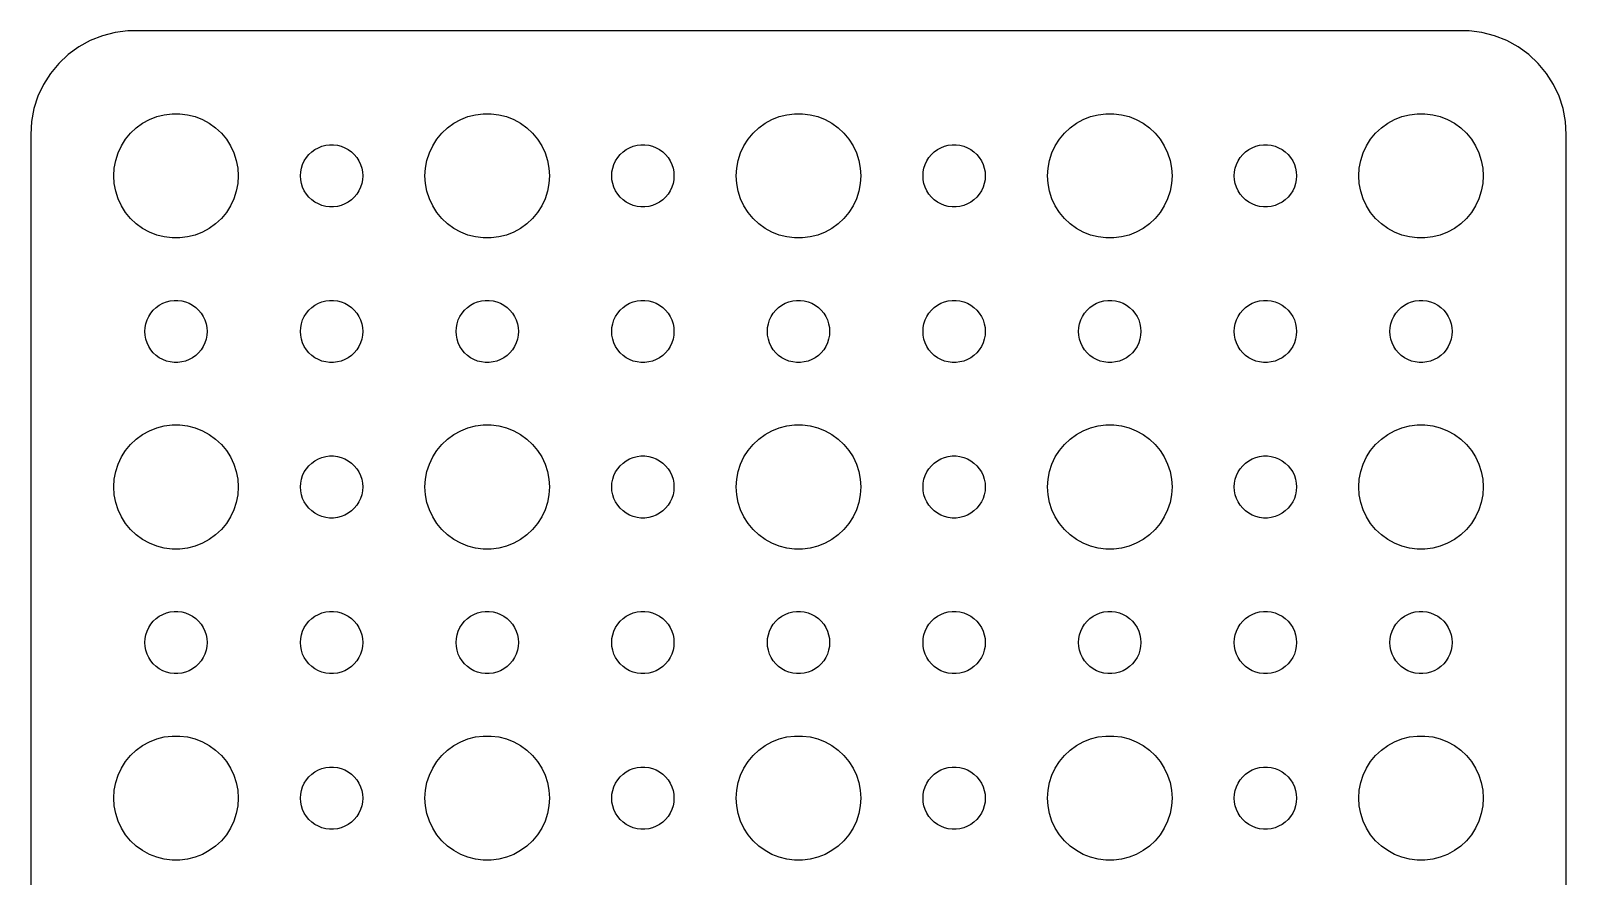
# Model space of a CAD drawing. Extents: x -37 to 37, y -74 to 74.
# Drawn here: x -37 to 37, y 33.7 to 74.5 of the extents above; entities that cross this region are included whole.
import ezdxf

# ---------------------------------------------------------------- set-up
doc = ezdxf.new("R2010")
doc.units = 0
doc.layers.get('0').update_dxf_attribs({"linetype": 'CONTINUOUS'})

msp = doc.modelspace()

# ---------------------------------------------------------------- linework, layer by layer
msp.add_lwpolyline([(37, -69.5), (37, 69.5), (36.9606, 70.1267), (36.8429, 70.7434), (36.6489, 71.3406), (36.3815, 71.9088), (36.0451, 72.4389), (35.6448, 72.9227), (35.1871, 73.3526), (34.6791, 73.7216), (34.1289, 74.0241), (33.5451, 74.2553), (32.9369, 74.4114), (32.314, 74.4901), (32, 74.4901), (32, 74.497), (-32, 74.497), (-32, 74.4901), (-32.314, 74.4901), (-32.9369, 74.4114), (-33.5451, 74.2553), (-34.1289, 74.0241), (-34.6791, 73.7216), (-35.1871, 73.3526), (-35.6448, 72.9227), (-36.0451, 72.4389), (-36.3815, 71.9088), (-36.6489, 71.3406), (-36.8429, 70.7434), (-36.9606, 70.1267), (-37, 69.5), (-37, -69.5)])
for points in [[(-30.1884, 64.5059), (-30.5621, 64.5531), (-30.9271, 64.6468), (-31.2773, 64.7855), (-31.6075, 64.967), (-31.9123, 65.1885), (-32.1869, 65.4464), (-32.4271, 65.7366), (-32.6289, 66.0547), (-32.7893, 66.3956), (-32.9057, 66.7539), (-32.9763, 67.124), (-33, 67.5), (-32.9763, 67.876), (-32.9057, 68.2461), (-32.7893, 68.6044), (-32.6289, 68.9453), (-32.4271, 69.2634), (-32.1869, 69.5536), (-31.9123, 69.8115), (-31.6075, 70.033), (-31.2773, 70.2145), (-30.9271, 70.3532), (-30.5621, 70.4469), (-30.1884, 70.4941), (-29.8116, 70.4941), (-29.4379, 70.4469), (-29.0729, 70.3532), (-28.7227, 70.2145), (-28.3925, 70.033), (-28.0877, 69.8115), (-27.8131, 69.5536), (-27.5729, 69.2634), (-27.3711, 68.9453), (-27.2107, 68.6044), (-27.0943, 68.2461), (-27.0237, 67.876), (-27, 67.5), (-27.0237, 67.124), (-27.0943, 66.7539), (-27.2107, 66.3956), (-27.3711, 66.0547), (-27.5729, 65.7366), (-27.8131, 65.4464), (-28.0877, 65.1885), (-28.3925, 64.967), (-28.7227, 64.7855), (-29.0729, 64.6468), (-29.4379, 64.5531), (-29.8116, 64.5059)], [(-15.1884, 64.5059), (-15.5621, 64.5531), (-15.9271, 64.6468), (-16.2773, 64.7855), (-16.6075, 64.967), (-16.9123, 65.1885), (-17.1869, 65.4464), (-17.4271, 65.7366), (-17.6289, 66.0547), (-17.7893, 66.3956), (-17.9057, 66.7539), (-17.9763, 67.124), (-18, 67.5), (-17.9763, 67.876), (-17.9057, 68.2461), (-17.7893, 68.6044), (-17.6289, 68.9453), (-17.4271, 69.2634), (-17.1869, 69.5536), (-16.9123, 69.8115), (-16.6075, 70.033), (-16.2773, 70.2145), (-15.9271, 70.3532), (-15.5621, 70.4469), (-15.1884, 70.4941), (-14.8116, 70.4941), (-14.4379, 70.4469), (-14.0729, 70.3532), (-13.7227, 70.2145), (-13.3925, 70.033), (-13.0877, 69.8115), (-12.8131, 69.5536), (-12.5729, 69.2634), (-12.3711, 68.9453), (-12.2107, 68.6044), (-12.0943, 68.2461), (-12.0237, 67.876), (-12, 67.5), (-12.0237, 67.124), (-12.0943, 66.7539), (-12.2107, 66.3956), (-12.3711, 66.0547), (-12.5729, 65.7366), (-12.8131, 65.4464), (-13.0877, 65.1885), (-13.3925, 64.967), (-13.7227, 64.7855), (-14.0729, 64.6468), (-14.4379, 64.5531), (-14.8116, 64.5059)], [(-0.188372, 64.5059), (-0.562144, 64.5531), (-0.927051, 64.6468), (-1.27734, 64.7855), (-1.60748, 64.967), (-1.91227, 65.1885), (-2.18691, 65.4464), (-2.42705, 65.7366), (-2.62892, 66.0547), (-2.78933, 66.3956), (-2.90575, 66.7539), (-2.97634, 67.124), (-3, 67.5), (-2.97634, 67.876), (-2.90575, 68.2461), (-2.78933, 68.6044), (-2.62892, 68.9453), (-2.42705, 69.2634), (-2.18691, 69.5536), (-1.91227, 69.8115), (-1.60748, 70.033), (-1.27734, 70.2145), (-0.927051, 70.3532), (-0.562144, 70.4469), (-0.188372, 70.4941), (0.188372, 70.4941), (0.562144, 70.4469), (0.927051, 70.3532), (1.27734, 70.2145), (1.60748, 70.033), (1.91227, 69.8115), (2.18691, 69.5536), (2.42705, 69.2634), (2.62892, 68.9453), (2.78933, 68.6044), (2.90575, 68.2461), (2.97634, 67.876), (3, 67.5), (2.97634, 67.124), (2.90575, 66.7539), (2.78933, 66.3956), (2.62892, 66.0547), (2.42705, 65.7366), (2.18691, 65.4464), (1.91227, 65.1885), (1.60748, 64.967), (1.27734, 64.7855), (0.927051, 64.6468), (0.562144, 64.5531), (0.188372, 64.5059)], [(14.8116, 64.5059), (14.4379, 64.5531), (14.0729, 64.6468), (13.7227, 64.7855), (13.3925, 64.967), (13.0877, 65.1885), (12.8131, 65.4464), (12.5729, 65.7366), (12.3711, 66.0547), (12.2107, 66.3956), (12.0943, 66.7539), (12.0237, 67.124), (12, 67.5), (12.0237, 67.876), (12.0943, 68.2461), (12.2107, 68.6044), (12.3711, 68.9453), (12.5729, 69.2634), (12.8131, 69.5536), (13.0877, 69.8115), (13.3925, 70.033), (13.7227, 70.2145), (14.0729, 70.3532), (14.4379, 70.4469), (14.8116, 70.4941), (15.1884, 70.4941), (15.5621, 70.4469), (15.9271, 70.3532), (16.2773, 70.2145), (16.6075, 70.033), (16.9123, 69.8115), (17.1869, 69.5536), (17.4271, 69.2634), (17.6289, 68.9453), (17.7893, 68.6044), (17.9057, 68.2461), (17.9763, 67.876), (18, 67.5), (17.9763, 67.124), (17.9057, 66.7539), (17.7893, 66.3956), (17.6289, 66.0547), (17.4271, 65.7366), (17.1869, 65.4464), (16.9123, 65.1885), (16.6075, 64.967), (16.2773, 64.7855), (15.9271, 64.6468), (15.5621, 64.5531), (15.1884, 64.5059)], [(29.8116, 64.5059), (29.4379, 64.5531), (29.0729, 64.6468), (28.7227, 64.7855), (28.3925, 64.967), (28.0877, 65.1885), (27.8131, 65.4464), (27.5729, 65.7366), (27.3711, 66.0547), (27.2107, 66.3956), (27.0943, 66.7539), (27.0237, 67.124), (27, 67.5), (27.0237, 67.876), (27.0943, 68.2461), (27.2107, 68.6044), (27.3711, 68.9453), (27.5729, 69.2634), (27.8131, 69.5536), (28.0877, 69.8115), (28.3925, 70.033), (28.7227, 70.2145), (29.0729, 70.3532), (29.4379, 70.4469), (29.8116, 70.4941), (30.1884, 70.4941), (30.5621, 70.4469), (30.9271, 70.3532), (31.2773, 70.2145), (31.6075, 70.033), (31.9123, 69.8115), (32.1869, 69.5536), (32.4271, 69.2634), (32.6289, 68.9453), (32.7893, 68.6044), (32.9057, 68.2461), (32.9763, 67.876), (33, 67.5), (32.9763, 67.124), (32.9057, 66.7539), (32.7893, 66.3956), (32.6289, 66.0547), (32.4271, 65.7366), (32.1869, 65.4464), (31.9123, 65.1885), (31.6075, 64.967), (31.2773, 64.7855), (30.9271, 64.6468), (30.5621, 64.5531), (30.1884, 64.5059)], [(-22.5942, 66.003), (-22.7811, 66.0266), (-22.9635, 66.0734), (-23.1387, 66.1428), (-23.3037, 66.2335), (-23.4561, 66.3442), (-23.5935, 66.4732), (-23.7135, 66.6183), (-23.8145, 66.7774), (-23.8947, 66.9478), (-23.9529, 67.127), (-23.9882, 67.312), (-24, 67.5), (-23.9882, 67.688), (-23.9529, 67.873), (-23.8947, 68.0522), (-23.8145, 68.2226), (-23.7135, 68.3817), (-23.5935, 68.5268), (-23.4561, 68.6558), (-23.3037, 68.7665), (-23.1387, 68.8572), (-22.9635, 68.9266), (-22.7811, 68.9734), (-22.5942, 68.997), (-22.4058, 68.997), (-22.2189, 68.9734), (-22.0365, 68.9266), (-21.8613, 68.8572), (-21.6963, 68.7665), (-21.5439, 68.6558), (-21.4065, 68.5268), (-21.2865, 68.3817), (-21.1855, 68.2226), (-21.1053, 68.0522), (-21.0471, 67.873), (-21.0118, 67.688), (-21, 67.5), (-21.0118, 67.312), (-21.0471, 67.127), (-21.1053, 66.9478), (-21.1855, 66.7774), (-21.2865, 66.6183), (-21.4065, 66.4732), (-21.5439, 66.3442), (-21.6963, 66.2335), (-21.8613, 66.1428), (-22.0365, 66.0734), (-22.2189, 66.0266), (-22.4058, 66.003)], [(-7.59419, 66.003), (-7.78107, 66.0266), (-7.96353, 66.0734), (-8.13867, 66.1428), (-8.30374, 66.2335), (-8.45614, 66.3442), (-8.59345, 66.4732), (-8.71353, 66.6183), (-8.81446, 66.7774), (-8.89466, 66.9478), (-8.95287, 67.127), (-8.98817, 67.312), (-9, 67.5), (-8.98817, 67.688), (-8.95287, 67.873), (-8.89466, 68.0522), (-8.81446, 68.2226), (-8.71353, 68.3817), (-8.59345, 68.5268), (-8.45614, 68.6558), (-8.30374, 68.7665), (-8.13867, 68.8572), (-7.96353, 68.9266), (-7.78107, 68.9734), (-7.59419, 68.997), (-7.40581, 68.997), (-7.21893, 68.9734), (-7.03647, 68.9266), (-6.86133, 68.8572), (-6.69626, 68.7665), (-6.54386, 68.6558), (-6.40655, 68.5268), (-6.28647, 68.3817), (-6.18554, 68.2226), (-6.10534, 68.0522), (-6.04713, 67.873), (-6.01183, 67.688), (-6, 67.5), (-6.01183, 67.312), (-6.04713, 67.127), (-6.10534, 66.9478), (-6.18554, 66.7774), (-6.28647, 66.6183), (-6.40655, 66.4732), (-6.54386, 66.3442), (-6.69626, 66.2335), (-6.86133, 66.1428), (-7.03647, 66.0734), (-7.21893, 66.0266), (-7.40581, 66.003)], [(7.40581, 66.003), (7.21893, 66.0266), (7.03647, 66.0734), (6.86133, 66.1428), (6.69626, 66.2335), (6.54386, 66.3442), (6.40655, 66.4732), (6.28647, 66.6183), (6.18554, 66.7774), (6.10534, 66.9478), (6.04713, 67.127), (6.01183, 67.312), (6, 67.5), (6.01183, 67.688), (6.04713, 67.873), (6.10534, 68.0522), (6.18554, 68.2226), (6.28647, 68.3817), (6.40655, 68.5268), (6.54386, 68.6558), (6.69626, 68.7665), (6.86133, 68.8572), (7.03647, 68.9266), (7.21893, 68.9734), (7.40581, 68.997), (7.59419, 68.997), (7.78107, 68.9734), (7.96353, 68.9266), (8.13867, 68.8572), (8.30374, 68.7665), (8.45614, 68.6558), (8.59345, 68.5268), (8.71353, 68.3817), (8.81446, 68.2226), (8.89466, 68.0522), (8.95287, 67.873), (8.98817, 67.688), (9, 67.5), (8.98817, 67.312), (8.95287, 67.127), (8.89466, 66.9478), (8.81446, 66.7774), (8.71353, 66.6183), (8.59345, 66.4732), (8.45614, 66.3442), (8.30374, 66.2335), (8.13867, 66.1428), (7.96353, 66.0734), (7.78107, 66.0266), (7.59419, 66.003)], [(22.4058, 66.003), (22.2189, 66.0266), (22.0365, 66.0734), (21.8613, 66.1428), (21.6963, 66.2335), (21.5439, 66.3442), (21.4065, 66.4732), (21.2865, 66.6183), (21.1855, 66.7774), (21.1053, 66.9478), (21.0471, 67.127), (21.0118, 67.312), (21, 67.5), (21.0118, 67.688), (21.0471, 67.873), (21.1053, 68.0522), (21.1855, 68.2226), (21.2865, 68.3817), (21.4065, 68.5268), (21.5439, 68.6558), (21.6963, 68.7665), (21.8613, 68.8572), (22.0365, 68.9266), (22.2189, 68.9734), (22.4058, 68.997), (22.5942, 68.997), (22.7811, 68.9734), (22.9635, 68.9266), (23.1387, 68.8572), (23.3037, 68.7665), (23.4561, 68.6558), (23.5935, 68.5268), (23.7135, 68.3817), (23.8145, 68.2226), (23.8947, 68.0522), (23.9529, 67.873), (23.9882, 67.688), (24, 67.5), (23.9882, 67.312), (23.9529, 67.127), (23.8947, 66.9478), (23.8145, 66.7774), (23.7135, 66.6183), (23.5935, 66.4732), (23.4561, 66.3442), (23.3037, 66.2335), (23.1387, 66.1428), (22.9635, 66.0734), (22.7811, 66.0266), (22.5942, 66.003)], [(-30.0942, 58.503), (-30.2811, 58.5266), (-30.4635, 58.5734), (-30.6387, 58.6428), (-30.8037, 58.7335), (-30.9561, 58.8442), (-31.0935, 58.9732), (-31.2135, 59.1183), (-31.3145, 59.2774), (-31.3947, 59.4478), (-31.4529, 59.627), (-31.4882, 59.812), (-31.5, 60), (-31.4882, 60.188), (-31.4529, 60.373), (-31.3947, 60.5522), (-31.3145, 60.7226), (-31.2135, 60.8817), (-31.0935, 61.0268), (-30.9561, 61.1558), (-30.8037, 61.2665), (-30.6387, 61.3572), (-30.4635, 61.4266), (-30.2811, 61.4734), (-30.0942, 61.497), (-29.9058, 61.497), (-29.7189, 61.4734), (-29.5365, 61.4266), (-29.3613, 61.3572), (-29.1963, 61.2665), (-29.0439, 61.1558), (-28.9065, 61.0268), (-28.7865, 60.8817), (-28.6855, 60.7226), (-28.6053, 60.5522), (-28.5471, 60.373), (-28.5118, 60.188), (-28.5, 60), (-28.5118, 59.812), (-28.5471, 59.627), (-28.6053, 59.4478), (-28.6855, 59.2774), (-28.7865, 59.1183), (-28.9065, 58.9732), (-29.0439, 58.8442), (-29.1963, 58.7335), (-29.3613, 58.6428), (-29.5365, 58.5734), (-29.7189, 58.5266), (-29.9058, 58.503)], [(-22.5942, 58.503), (-22.7811, 58.5266), (-22.9635, 58.5734), (-23.1387, 58.6428), (-23.3037, 58.7335), (-23.4561, 58.8442), (-23.5935, 58.9732), (-23.7135, 59.1183), (-23.8145, 59.2774), (-23.8947, 59.4478), (-23.9529, 59.627), (-23.9882, 59.812), (-24, 60), (-23.9882, 60.188), (-23.9529, 60.373), (-23.8947, 60.5522), (-23.8145, 60.7226), (-23.7135, 60.8817), (-23.5935, 61.0268), (-23.4561, 61.1558), (-23.3037, 61.2665), (-23.1387, 61.3572), (-22.9635, 61.4266), (-22.7811, 61.4734), (-22.5942, 61.497), (-22.4058, 61.497), (-22.2189, 61.4734), (-22.0365, 61.4266), (-21.8613, 61.3572), (-21.6963, 61.2665), (-21.5439, 61.1558), (-21.4065, 61.0268), (-21.2865, 60.8817), (-21.1855, 60.7226), (-21.1053, 60.5522), (-21.0471, 60.373), (-21.0118, 60.188), (-21, 60), (-21.0118, 59.812), (-21.0471, 59.627), (-21.1053, 59.4478), (-21.1855, 59.2774), (-21.2865, 59.1183), (-21.4065, 58.9732), (-21.5439, 58.8442), (-21.6963, 58.7335), (-21.8613, 58.6428), (-22.0365, 58.5734), (-22.2189, 58.5266), (-22.4058, 58.503)], [(-15.0942, 58.503), (-15.2811, 58.5266), (-15.4635, 58.5734), (-15.6387, 58.6428), (-15.8037, 58.7335), (-15.9561, 58.8442), (-16.0935, 58.9732), (-16.2135, 59.1183), (-16.3145, 59.2774), (-16.3947, 59.4478), (-16.4529, 59.627), (-16.4882, 59.812), (-16.5, 60), (-16.4882, 60.188), (-16.4529, 60.373), (-16.3947, 60.5522), (-16.3145, 60.7226), (-16.2135, 60.8817), (-16.0935, 61.0268), (-15.9561, 61.1558), (-15.8037, 61.2665), (-15.6387, 61.3572), (-15.4635, 61.4266), (-15.2811, 61.4734), (-15.0942, 61.497), (-14.9058, 61.497), (-14.7189, 61.4734), (-14.5365, 61.4266), (-14.3613, 61.3572), (-14.1963, 61.2665), (-14.0439, 61.1558), (-13.9065, 61.0268), (-13.7865, 60.8817), (-13.6855, 60.7226), (-13.6053, 60.5522), (-13.5471, 60.373), (-13.5118, 60.188), (-13.5, 60), (-13.5118, 59.812), (-13.5471, 59.627), (-13.6053, 59.4478), (-13.6855, 59.2774), (-13.7865, 59.1183), (-13.9065, 58.9732), (-14.0439, 58.8442), (-14.1963, 58.7335), (-14.3613, 58.6428), (-14.5365, 58.5734), (-14.7189, 58.5266), (-14.9058, 58.503)], [(-7.59419, 58.503), (-7.78107, 58.5266), (-7.96353, 58.5734), (-8.13867, 58.6428), (-8.30374, 58.7335), (-8.45614, 58.8442), (-8.59345, 58.9732), (-8.71353, 59.1183), (-8.81446, 59.2774), (-8.89466, 59.4478), (-8.95287, 59.627), (-8.98817, 59.812), (-9, 60), (-8.98817, 60.188), (-8.95287, 60.373), (-8.89466, 60.5522), (-8.81446, 60.7226), (-8.71353, 60.8817), (-8.59345, 61.0268), (-8.45614, 61.1558), (-8.30374, 61.2665), (-8.13867, 61.3572), (-7.96353, 61.4266), (-7.78107, 61.4734), (-7.59419, 61.497), (-7.40581, 61.497), (-7.21893, 61.4734), (-7.03647, 61.4266), (-6.86133, 61.3572), (-6.69626, 61.2665), (-6.54386, 61.1558), (-6.40655, 61.0268), (-6.28647, 60.8817), (-6.18554, 60.7226), (-6.10534, 60.5522), (-6.04713, 60.373), (-6.01183, 60.188), (-6, 60), (-6.01183, 59.812), (-6.04713, 59.627), (-6.10534, 59.4478), (-6.18554, 59.2774), (-6.28647, 59.1183), (-6.40655, 58.9732), (-6.54386, 58.8442), (-6.69626, 58.7335), (-6.86133, 58.6428), (-7.03647, 58.5734), (-7.21893, 58.5266), (-7.40581, 58.503)], [(-0.094186, 58.503), (-0.281072, 58.5266), (-0.463525, 58.5734), (-0.638669, 58.6428), (-0.80374, 58.7335), (-0.956136, 58.8442), (-1.09345, 58.9732), (-1.21353, 59.1183), (-1.31446, 59.2774), (-1.39466, 59.4478), (-1.45287, 59.627), (-1.48817, 59.812), (-1.5, 60), (-1.48817, 60.188), (-1.45287, 60.373), (-1.39466, 60.5522), (-1.31446, 60.7226), (-1.21353, 60.8817), (-1.09345, 61.0268), (-0.956136, 61.1558), (-0.80374, 61.2665), (-0.638669, 61.3572), (-0.463525, 61.4266), (-0.281072, 61.4734), (-0.094186, 61.497), (0.094186, 61.497), (0.281072, 61.4734), (0.463525, 61.4266), (0.638669, 61.3572), (0.80374, 61.2665), (0.956136, 61.1558), (1.09345, 61.0268), (1.21353, 60.8817), (1.31446, 60.7226), (1.39466, 60.5522), (1.45287, 60.373), (1.48817, 60.188), (1.5, 60), (1.48817, 59.812), (1.45287, 59.627), (1.39466, 59.4478), (1.31446, 59.2774), (1.21353, 59.1183), (1.09345, 58.9732), (0.956136, 58.8442), (0.80374, 58.7335), (0.638669, 58.6428), (0.463525, 58.5734), (0.281072, 58.5266), (0.094186, 58.503)], [(7.40581, 58.503), (7.21893, 58.5266), (7.03647, 58.5734), (6.86133, 58.6428), (6.69626, 58.7335), (6.54386, 58.8442), (6.40655, 58.9732), (6.28647, 59.1183), (6.18554, 59.2774), (6.10534, 59.4478), (6.04713, 59.627), (6.01183, 59.812), (6, 60), (6.01183, 60.188), (6.04713, 60.373), (6.10534, 60.5522), (6.18554, 60.7226), (6.28647, 60.8817), (6.40655, 61.0268), (6.54386, 61.1558), (6.69626, 61.2665), (6.86133, 61.3572), (7.03647, 61.4266), (7.21893, 61.4734), (7.40581, 61.497), (7.59419, 61.497), (7.78107, 61.4734), (7.96353, 61.4266), (8.13867, 61.3572), (8.30374, 61.2665), (8.45614, 61.1558), (8.59345, 61.0268), (8.71353, 60.8817), (8.81446, 60.7226), (8.89466, 60.5522), (8.95287, 60.373), (8.98817, 60.188), (9, 60), (8.98817, 59.812), (8.95287, 59.627), (8.89466, 59.4478), (8.81446, 59.2774), (8.71353, 59.1183), (8.59345, 58.9732), (8.45614, 58.8442), (8.30374, 58.7335), (8.13867, 58.6428), (7.96353, 58.5734), (7.78107, 58.5266), (7.59419, 58.503)], [(14.9058, 58.503), (14.7189, 58.5266), (14.5365, 58.5734), (14.3613, 58.6428), (14.1963, 58.7335), (14.0439, 58.8442), (13.9065, 58.9732), (13.7865, 59.1183), (13.6855, 59.2774), (13.6053, 59.4478), (13.5471, 59.627), (13.5118, 59.812), (13.5, 60), (13.5118, 60.188), (13.5471, 60.373), (13.6053, 60.5522), (13.6855, 60.7226), (13.7865, 60.8817), (13.9065, 61.0268), (14.0439, 61.1558), (14.1963, 61.2665), (14.3613, 61.3572), (14.5365, 61.4266), (14.7189, 61.4734), (14.9058, 61.497), (15.0942, 61.497), (15.2811, 61.4734), (15.4635, 61.4266), (15.6387, 61.3572), (15.8037, 61.2665), (15.9561, 61.1558), (16.0935, 61.0268), (16.2135, 60.8817), (16.3145, 60.7226), (16.3947, 60.5522), (16.4529, 60.373), (16.4882, 60.188), (16.5, 60), (16.4882, 59.812), (16.4529, 59.627), (16.3947, 59.4478), (16.3145, 59.2774), (16.2135, 59.1183), (16.0935, 58.9732), (15.9561, 58.8442), (15.8037, 58.7335), (15.6387, 58.6428), (15.4635, 58.5734), (15.2811, 58.5266), (15.0942, 58.503)], [(22.4058, 58.503), (22.2189, 58.5266), (22.0365, 58.5734), (21.8613, 58.6428), (21.6963, 58.7335), (21.5439, 58.8442), (21.4065, 58.9732), (21.2865, 59.1183), (21.1855, 59.2774), (21.1053, 59.4478), (21.0471, 59.627), (21.0118, 59.812), (21, 60), (21.0118, 60.188), (21.0471, 60.373), (21.1053, 60.5522), (21.1855, 60.7226), (21.2865, 60.8817), (21.4065, 61.0268), (21.5439, 61.1558), (21.6963, 61.2665), (21.8613, 61.3572), (22.0365, 61.4266), (22.2189, 61.4734), (22.4058, 61.497), (22.5942, 61.497), (22.7811, 61.4734), (22.9635, 61.4266), (23.1387, 61.3572), (23.3037, 61.2665), (23.4561, 61.1558), (23.5935, 61.0268), (23.7135, 60.8817), (23.8145, 60.7226), (23.8947, 60.5522), (23.9529, 60.373), (23.9882, 60.188), (24, 60), (23.9882, 59.812), (23.9529, 59.627), (23.8947, 59.4478), (23.8145, 59.2774), (23.7135, 59.1183), (23.5935, 58.9732), (23.4561, 58.8442), (23.3037, 58.7335), (23.1387, 58.6428), (22.9635, 58.5734), (22.7811, 58.5266), (22.5942, 58.503)], [(29.9058, 58.503), (29.7189, 58.5266), (29.5365, 58.5734), (29.3613, 58.6428), (29.1963, 58.7335), (29.0439, 58.8442), (28.9065, 58.9732), (28.7865, 59.1183), (28.6855, 59.2774), (28.6053, 59.4478), (28.5471, 59.627), (28.5118, 59.812), (28.5, 60), (28.5118, 60.188), (28.5471, 60.373), (28.6053, 60.5522), (28.6855, 60.7226), (28.7865, 60.8817), (28.9065, 61.0268), (29.0439, 61.1558), (29.1963, 61.2665), (29.3613, 61.3572), (29.5365, 61.4266), (29.7189, 61.4734), (29.9058, 61.497), (30.0942, 61.497), (30.2811, 61.4734), (30.4635, 61.4266), (30.6387, 61.3572), (30.8037, 61.2665), (30.9561, 61.1558), (31.0935, 61.0268), (31.2135, 60.8817), (31.3145, 60.7226), (31.3947, 60.5522), (31.4529, 60.373), (31.4882, 60.188), (31.5, 60), (31.4882, 59.812), (31.4529, 59.627), (31.3947, 59.4478), (31.3145, 59.2774), (31.2135, 59.1183), (31.0935, 58.9732), (30.9561, 58.8442), (30.8037, 58.7335), (30.6387, 58.6428), (30.4635, 58.5734), (30.2811, 58.5266), (30.0942, 58.503)], [(-30.1884, 49.5059), (-30.5621, 49.5531), (-30.9271, 49.6468), (-31.2773, 49.7855), (-31.6075, 49.967), (-31.9123, 50.1885), (-32.1869, 50.4464), (-32.4271, 50.7366), (-32.6289, 51.0547), (-32.7893, 51.3956), (-32.9057, 51.7539), (-32.9763, 52.124), (-33, 52.5), (-32.9763, 52.876), (-32.9057, 53.2461), (-32.7893, 53.6044), (-32.6289, 53.9453), (-32.4271, 54.2634), (-32.1869, 54.5536), (-31.9123, 54.8115), (-31.6075, 55.033), (-31.2773, 55.2145), (-30.9271, 55.3532), (-30.5621, 55.4469), (-30.1884, 55.4941), (-29.8116, 55.4941), (-29.4379, 55.4469), (-29.0729, 55.3532), (-28.7227, 55.2145), (-28.3925, 55.033), (-28.0877, 54.8115), (-27.8131, 54.5536), (-27.5729, 54.2634), (-27.3711, 53.9453), (-27.2107, 53.6044), (-27.0943, 53.2461), (-27.0237, 52.876), (-27, 52.5), (-27.0237, 52.124), (-27.0943, 51.7539), (-27.2107, 51.3956), (-27.3711, 51.0547), (-27.5729, 50.7366), (-27.8131, 50.4464), (-28.0877, 50.1885), (-28.3925, 49.967), (-28.7227, 49.7855), (-29.0729, 49.6468), (-29.4379, 49.5531), (-29.8116, 49.5059)], [(-15.1884, 49.5059), (-15.5621, 49.5531), (-15.9271, 49.6468), (-16.2773, 49.7855), (-16.6075, 49.967), (-16.9123, 50.1885), (-17.1869, 50.4464), (-17.4271, 50.7366), (-17.6289, 51.0547), (-17.7893, 51.3956), (-17.9057, 51.7539), (-17.9763, 52.124), (-18, 52.5), (-17.9763, 52.876), (-17.9057, 53.2461), (-17.7893, 53.6044), (-17.6289, 53.9453), (-17.4271, 54.2634), (-17.1869, 54.5536), (-16.9123, 54.8115), (-16.6075, 55.033), (-16.2773, 55.2145), (-15.9271, 55.3532), (-15.5621, 55.4469), (-15.1884, 55.4941), (-14.8116, 55.4941), (-14.4379, 55.4469), (-14.0729, 55.3532), (-13.7227, 55.2145), (-13.3925, 55.033), (-13.0877, 54.8115), (-12.8131, 54.5536), (-12.5729, 54.2634), (-12.3711, 53.9453), (-12.2107, 53.6044), (-12.0943, 53.2461), (-12.0237, 52.876), (-12, 52.5), (-12.0237, 52.124), (-12.0943, 51.7539), (-12.2107, 51.3956), (-12.3711, 51.0547), (-12.5729, 50.7366), (-12.8131, 50.4464), (-13.0877, 50.1885), (-13.3925, 49.967), (-13.7227, 49.7855), (-14.0729, 49.6468), (-14.4379, 49.5531), (-14.8116, 49.5059)], [(-0.188372, 49.5059), (-0.562144, 49.5531), (-0.927051, 49.6468), (-1.27734, 49.7855), (-1.60748, 49.967), (-1.91227, 50.1885), (-2.18691, 50.4464), (-2.42705, 50.7366), (-2.62892, 51.0547), (-2.78933, 51.3956), (-2.90575, 51.7539), (-2.97634, 52.124), (-3, 52.5), (-2.97634, 52.876), (-2.90575, 53.2461), (-2.78933, 53.6044), (-2.62892, 53.9453), (-2.42705, 54.2634), (-2.18691, 54.5536), (-1.91227, 54.8115), (-1.60748, 55.033), (-1.27734, 55.2145), (-0.927051, 55.3532), (-0.562144, 55.4469), (-0.188372, 55.4941), (0.188372, 55.4941), (0.562144, 55.4469), (0.927051, 55.3532), (1.27734, 55.2145), (1.60748, 55.033), (1.91227, 54.8115), (2.18691, 54.5536), (2.42705, 54.2634), (2.62892, 53.9453), (2.78933, 53.6044), (2.90575, 53.2461), (2.97634, 52.876), (3, 52.5), (2.97634, 52.124), (2.90575, 51.7539), (2.78933, 51.3956), (2.62892, 51.0547), (2.42705, 50.7366), (2.18691, 50.4464), (1.91227, 50.1885), (1.60748, 49.967), (1.27734, 49.7855), (0.927051, 49.6468), (0.562144, 49.5531), (0.188372, 49.5059)], [(14.8116, 49.5059), (14.4379, 49.5531), (14.0729, 49.6468), (13.7227, 49.7855), (13.3925, 49.967), (13.0877, 50.1885), (12.8131, 50.4464), (12.5729, 50.7366), (12.3711, 51.0547), (12.2107, 51.3956), (12.0943, 51.7539), (12.0237, 52.124), (12, 52.5), (12.0237, 52.876), (12.0943, 53.2461), (12.2107, 53.6044), (12.3711, 53.9453), (12.5729, 54.2634), (12.8131, 54.5536), (13.0877, 54.8115), (13.3925, 55.033), (13.7227, 55.2145), (14.0729, 55.3532), (14.4379, 55.4469), (14.8116, 55.4941), (15.1884, 55.4941), (15.5621, 55.4469), (15.9271, 55.3532), (16.2773, 55.2145), (16.6075, 55.033), (16.9123, 54.8115), (17.1869, 54.5536), (17.4271, 54.2634), (17.6289, 53.9453), (17.7893, 53.6044), (17.9057, 53.2461), (17.9763, 52.876), (18, 52.5), (17.9763, 52.124), (17.9057, 51.7539), (17.7893, 51.3956), (17.6289, 51.0547), (17.4271, 50.7366), (17.1869, 50.4464), (16.9123, 50.1885), (16.6075, 49.967), (16.2773, 49.7855), (15.9271, 49.6468), (15.5621, 49.5531), (15.1884, 49.5059)], [(29.8116, 49.5059), (29.4379, 49.5531), (29.0729, 49.6468), (28.7227, 49.7855), (28.3925, 49.967), (28.0877, 50.1885), (27.8131, 50.4464), (27.5729, 50.7366), (27.3711, 51.0547), (27.2107, 51.3956), (27.0943, 51.7539), (27.0237, 52.124), (27, 52.5), (27.0237, 52.876), (27.0943, 53.2461), (27.2107, 53.6044), (27.3711, 53.9453), (27.5729, 54.2634), (27.8131, 54.5536), (28.0877, 54.8115), (28.3925, 55.033), (28.7227, 55.2145), (29.0729, 55.3532), (29.4379, 55.4469), (29.8116, 55.4941), (30.1884, 55.4941), (30.5621, 55.4469), (30.9271, 55.3532), (31.2773, 55.2145), (31.6075, 55.033), (31.9123, 54.8115), (32.1869, 54.5536), (32.4271, 54.2634), (32.6289, 53.9453), (32.7893, 53.6044), (32.9057, 53.2461), (32.9763, 52.876), (33, 52.5), (32.9763, 52.124), (32.9057, 51.7539), (32.7893, 51.3956), (32.6289, 51.0547), (32.4271, 50.7366), (32.1869, 50.4464), (31.9123, 50.1885), (31.6075, 49.967), (31.2773, 49.7855), (30.9271, 49.6468), (30.5621, 49.5531), (30.1884, 49.5059)], [(-22.5942, 51.003), (-22.7811, 51.0266), (-22.9635, 51.0734), (-23.1387, 51.1428), (-23.3037, 51.2335), (-23.4561, 51.3442), (-23.5935, 51.4732), (-23.7135, 51.6183), (-23.8145, 51.7774), (-23.8947, 51.9478), (-23.9529, 52.127), (-23.9882, 52.312), (-24, 52.5), (-23.9882, 52.688), (-23.9529, 52.873), (-23.8947, 53.0522), (-23.8145, 53.2226), (-23.7135, 53.3817), (-23.5935, 53.5268), (-23.4561, 53.6558), (-23.3037, 53.7665), (-23.1387, 53.8572), (-22.9635, 53.9266), (-22.7811, 53.9734), (-22.5942, 53.997), (-22.4058, 53.997), (-22.2189, 53.9734), (-22.0365, 53.9266), (-21.8613, 53.8572), (-21.6963, 53.7665), (-21.5439, 53.6558), (-21.4065, 53.5268), (-21.2865, 53.3817), (-21.1855, 53.2226), (-21.1053, 53.0522), (-21.0471, 52.873), (-21.0118, 52.688), (-21, 52.5), (-21.0118, 52.312), (-21.0471, 52.127), (-21.1053, 51.9478), (-21.1855, 51.7774), (-21.2865, 51.6183), (-21.4065, 51.4732), (-21.5439, 51.3442), (-21.6963, 51.2335), (-21.8613, 51.1428), (-22.0365, 51.0734), (-22.2189, 51.0266), (-22.4058, 51.003)], [(-7.59419, 51.003), (-7.78107, 51.0266), (-7.96353, 51.0734), (-8.13867, 51.1428), (-8.30374, 51.2335), (-8.45614, 51.3442), (-8.59345, 51.4732), (-8.71353, 51.6183), (-8.81446, 51.7774), (-8.89466, 51.9478), (-8.95287, 52.127), (-8.98817, 52.312), (-9, 52.5), (-8.98817, 52.688), (-8.95287, 52.873), (-8.89466, 53.0522), (-8.81446, 53.2226), (-8.71353, 53.3817), (-8.59345, 53.5268), (-8.45614, 53.6558), (-8.30374, 53.7665), (-8.13867, 53.8572), (-7.96353, 53.9266), (-7.78107, 53.9734), (-7.59419, 53.997), (-7.40581, 53.997), (-7.21893, 53.9734), (-7.03647, 53.9266), (-6.86133, 53.8572), (-6.69626, 53.7665), (-6.54386, 53.6558), (-6.40655, 53.5268), (-6.28647, 53.3817), (-6.18554, 53.2226), (-6.10534, 53.0522), (-6.04713, 52.873), (-6.01183, 52.688), (-6, 52.5), (-6.01183, 52.312), (-6.04713, 52.127), (-6.10534, 51.9478), (-6.18554, 51.7774), (-6.28647, 51.6183), (-6.40655, 51.4732), (-6.54386, 51.3442), (-6.69626, 51.2335), (-6.86133, 51.1428), (-7.03647, 51.0734), (-7.21893, 51.0266), (-7.40581, 51.003)], [(7.40581, 51.003), (7.21893, 51.0266), (7.03647, 51.0734), (6.86133, 51.1428), (6.69626, 51.2335), (6.54386, 51.3442), (6.40655, 51.4732), (6.28647, 51.6183), (6.18554, 51.7774), (6.10534, 51.9478), (6.04713, 52.127), (6.01183, 52.312), (6, 52.5), (6.01183, 52.688), (6.04713, 52.873), (6.10534, 53.0522), (6.18554, 53.2226), (6.28647, 53.3817), (6.40655, 53.5268), (6.54386, 53.6558), (6.69626, 53.7665), (6.86133, 53.8572), (7.03647, 53.9266), (7.21893, 53.9734), (7.40581, 53.997), (7.59419, 53.997), (7.78107, 53.9734), (7.96353, 53.9266), (8.13867, 53.8572), (8.30374, 53.7665), (8.45614, 53.6558), (8.59345, 53.5268), (8.71353, 53.3817), (8.81446, 53.2226), (8.89466, 53.0522), (8.95287, 52.873), (8.98817, 52.688), (9, 52.5), (8.98817, 52.312), (8.95287, 52.127), (8.89466, 51.9478), (8.81446, 51.7774), (8.71353, 51.6183), (8.59345, 51.4732), (8.45614, 51.3442), (8.30374, 51.2335), (8.13867, 51.1428), (7.96353, 51.0734), (7.78107, 51.0266), (7.59419, 51.003)], [(22.4058, 51.003), (22.2189, 51.0266), (22.0365, 51.0734), (21.8613, 51.1428), (21.6963, 51.2335), (21.5439, 51.3442), (21.4065, 51.4732), (21.2865, 51.6183), (21.1855, 51.7774), (21.1053, 51.9478), (21.0471, 52.127), (21.0118, 52.312), (21, 52.5), (21.0118, 52.688), (21.0471, 52.873), (21.1053, 53.0522), (21.1855, 53.2226), (21.2865, 53.3817), (21.4065, 53.5268), (21.5439, 53.6558), (21.6963, 53.7665), (21.8613, 53.8572), (22.0365, 53.9266), (22.2189, 53.9734), (22.4058, 53.997), (22.5942, 53.997), (22.7811, 53.9734), (22.9635, 53.9266), (23.1387, 53.8572), (23.3037, 53.7665), (23.4561, 53.6558), (23.5935, 53.5268), (23.7135, 53.3817), (23.8145, 53.2226), (23.8947, 53.0522), (23.9529, 52.873), (23.9882, 52.688), (24, 52.5), (23.9882, 52.312), (23.9529, 52.127), (23.8947, 51.9478), (23.8145, 51.7774), (23.7135, 51.6183), (23.5935, 51.4732), (23.4561, 51.3442), (23.3037, 51.2335), (23.1387, 51.1428), (22.9635, 51.0734), (22.7811, 51.0266), (22.5942, 51.003)], [(-30.0942, 43.503), (-30.2811, 43.5266), (-30.4635, 43.5734), (-30.6387, 43.6428), (-30.8037, 43.7335), (-30.9561, 43.8442), (-31.0935, 43.9732), (-31.2135, 44.1183), (-31.3145, 44.2774), (-31.3947, 44.4478), (-31.4529, 44.627), (-31.4882, 44.812), (-31.5, 45), (-31.4882, 45.188), (-31.4529, 45.373), (-31.3947, 45.5522), (-31.3145, 45.7226), (-31.2135, 45.8817), (-31.0935, 46.0268), (-30.9561, 46.1558), (-30.8037, 46.2665), (-30.6387, 46.3572), (-30.4635, 46.4266), (-30.2811, 46.4734), (-30.0942, 46.497), (-29.9058, 46.497), (-29.7189, 46.4734), (-29.5365, 46.4266), (-29.3613, 46.3572), (-29.1963, 46.2665), (-29.0439, 46.1558), (-28.9065, 46.0268), (-28.7865, 45.8817), (-28.6855, 45.7226), (-28.6053, 45.5522), (-28.5471, 45.373), (-28.5118, 45.188), (-28.5, 45), (-28.5118, 44.812), (-28.5471, 44.627), (-28.6053, 44.4478), (-28.6855, 44.2774), (-28.7865, 44.1183), (-28.9065, 43.9732), (-29.0439, 43.8442), (-29.1963, 43.7335), (-29.3613, 43.6428), (-29.5365, 43.5734), (-29.7189, 43.5266), (-29.9058, 43.503)], [(-22.5942, 43.503), (-22.7811, 43.5266), (-22.9635, 43.5734), (-23.1387, 43.6428), (-23.3037, 43.7335), (-23.4561, 43.8442), (-23.5935, 43.9732), (-23.7135, 44.1183), (-23.8145, 44.2774), (-23.8947, 44.4478), (-23.9529, 44.627), (-23.9882, 44.812), (-24, 45), (-23.9882, 45.188), (-23.9529, 45.373), (-23.8947, 45.5522), (-23.8145, 45.7226), (-23.7135, 45.8817), (-23.5935, 46.0268), (-23.4561, 46.1558), (-23.3037, 46.2665), (-23.1387, 46.3572), (-22.9635, 46.4266), (-22.7811, 46.4734), (-22.5942, 46.497), (-22.4058, 46.497), (-22.2189, 46.4734), (-22.0365, 46.4266), (-21.8613, 46.3572), (-21.6963, 46.2665), (-21.5439, 46.1558), (-21.4065, 46.0268), (-21.2865, 45.8817), (-21.1855, 45.7226), (-21.1053, 45.5522), (-21.0471, 45.373), (-21.0118, 45.188), (-21, 45), (-21.0118, 44.812), (-21.0471, 44.627), (-21.1053, 44.4478), (-21.1855, 44.2774), (-21.2865, 44.1183), (-21.4065, 43.9732), (-21.5439, 43.8442), (-21.6963, 43.7335), (-21.8613, 43.6428), (-22.0365, 43.5734), (-22.2189, 43.5266), (-22.4058, 43.503)], [(-15.0942, 43.503), (-15.2811, 43.5266), (-15.4635, 43.5734), (-15.6387, 43.6428), (-15.8037, 43.7335), (-15.9561, 43.8442), (-16.0935, 43.9732), (-16.2135, 44.1183), (-16.3145, 44.2774), (-16.3947, 44.4478), (-16.4529, 44.627), (-16.4882, 44.812), (-16.5, 45), (-16.4882, 45.188), (-16.4529, 45.373), (-16.3947, 45.5522), (-16.3145, 45.7226), (-16.2135, 45.8817), (-16.0935, 46.0268), (-15.9561, 46.1558), (-15.8037, 46.2665), (-15.6387, 46.3572), (-15.4635, 46.4266), (-15.2811, 46.4734), (-15.0942, 46.497), (-14.9058, 46.497), (-14.7189, 46.4734), (-14.5365, 46.4266), (-14.3613, 46.3572), (-14.1963, 46.2665), (-14.0439, 46.1558), (-13.9065, 46.0268), (-13.7865, 45.8817), (-13.6855, 45.7226), (-13.6053, 45.5522), (-13.5471, 45.373), (-13.5118, 45.188), (-13.5, 45), (-13.5118, 44.812), (-13.5471, 44.627), (-13.6053, 44.4478), (-13.6855, 44.2774), (-13.7865, 44.1183), (-13.9065, 43.9732), (-14.0439, 43.8442), (-14.1963, 43.7335), (-14.3613, 43.6428), (-14.5365, 43.5734), (-14.7189, 43.5266), (-14.9058, 43.503)], [(-7.59419, 43.503), (-7.78107, 43.5266), (-7.96353, 43.5734), (-8.13867, 43.6428), (-8.30374, 43.7335), (-8.45614, 43.8442), (-8.59345, 43.9732), (-8.71353, 44.1183), (-8.81446, 44.2774), (-8.89466, 44.4478), (-8.95287, 44.627), (-8.98817, 44.812), (-9, 45), (-8.98817, 45.188), (-8.95287, 45.373), (-8.89466, 45.5522), (-8.81446, 45.7226), (-8.71353, 45.8817), (-8.59345, 46.0268), (-8.45614, 46.1558), (-8.30374, 46.2665), (-8.13867, 46.3572), (-7.96353, 46.4266), (-7.78107, 46.4734), (-7.59419, 46.497), (-7.40581, 46.497), (-7.21893, 46.4734), (-7.03647, 46.4266), (-6.86133, 46.3572), (-6.69626, 46.2665), (-6.54386, 46.1558), (-6.40655, 46.0268), (-6.28647, 45.8817), (-6.18554, 45.7226), (-6.10534, 45.5522), (-6.04713, 45.373), (-6.01183, 45.188), (-6, 45), (-6.01183, 44.812), (-6.04713, 44.627), (-6.10534, 44.4478), (-6.18554, 44.2774), (-6.28647, 44.1183), (-6.40655, 43.9732), (-6.54386, 43.8442), (-6.69626, 43.7335), (-6.86133, 43.6428), (-7.03647, 43.5734), (-7.21893, 43.5266), (-7.40581, 43.503)], [(-0.094186, 43.503), (-0.281072, 43.5266), (-0.463525, 43.5734), (-0.638669, 43.6428), (-0.80374, 43.7335), (-0.956136, 43.8442), (-1.09345, 43.9732), (-1.21353, 44.1183), (-1.31446, 44.2774), (-1.39466, 44.4478), (-1.45287, 44.627), (-1.48817, 44.812), (-1.5, 45), (-1.48817, 45.188), (-1.45287, 45.373), (-1.39466, 45.5522), (-1.31446, 45.7226), (-1.21353, 45.8817), (-1.09345, 46.0268), (-0.956136, 46.1558), (-0.80374, 46.2665), (-0.638669, 46.3572), (-0.463525, 46.4266), (-0.281072, 46.4734), (-0.094186, 46.497), (0.094186, 46.497), (0.281072, 46.4734), (0.463525, 46.4266), (0.638669, 46.3572), (0.80374, 46.2665), (0.956136, 46.1558), (1.09345, 46.0268), (1.21353, 45.8817), (1.31446, 45.7226), (1.39466, 45.5522), (1.45287, 45.373), (1.48817, 45.188), (1.5, 45), (1.48817, 44.812), (1.45287, 44.627), (1.39466, 44.4478), (1.31446, 44.2774), (1.21353, 44.1183), (1.09345, 43.9732), (0.956136, 43.8442), (0.80374, 43.7335), (0.638669, 43.6428), (0.463525, 43.5734), (0.281072, 43.5266), (0.094186, 43.503)], [(7.40581, 43.503), (7.21893, 43.5266), (7.03647, 43.5734), (6.86133, 43.6428), (6.69626, 43.7335), (6.54386, 43.8442), (6.40655, 43.9732), (6.28647, 44.1183), (6.18554, 44.2774), (6.10534, 44.4478), (6.04713, 44.627), (6.01183, 44.812), (6, 45), (6.01183, 45.188), (6.04713, 45.373), (6.10534, 45.5522), (6.18554, 45.7226), (6.28647, 45.8817), (6.40655, 46.0268), (6.54386, 46.1558), (6.69626, 46.2665), (6.86133, 46.3572), (7.03647, 46.4266), (7.21893, 46.4734), (7.40581, 46.497), (7.59419, 46.497), (7.78107, 46.4734), (7.96353, 46.4266), (8.13867, 46.3572), (8.30374, 46.2665), (8.45614, 46.1558), (8.59345, 46.0268), (8.71353, 45.8817), (8.81446, 45.7226), (8.89466, 45.5522), (8.95287, 45.373), (8.98817, 45.188), (9, 45), (8.98817, 44.812), (8.95287, 44.627), (8.89466, 44.4478), (8.81446, 44.2774), (8.71353, 44.1183), (8.59345, 43.9732), (8.45614, 43.8442), (8.30374, 43.7335), (8.13867, 43.6428), (7.96353, 43.5734), (7.78107, 43.5266), (7.59419, 43.503)], [(14.9058, 43.503), (14.7189, 43.5266), (14.5365, 43.5734), (14.3613, 43.6428), (14.1963, 43.7335), (14.0439, 43.8442), (13.9065, 43.9732), (13.7865, 44.1183), (13.6855, 44.2774), (13.6053, 44.4478), (13.5471, 44.627), (13.5118, 44.812), (13.5, 45), (13.5118, 45.188), (13.5471, 45.373), (13.6053, 45.5522), (13.6855, 45.7226), (13.7865, 45.8817), (13.9065, 46.0268), (14.0439, 46.1558), (14.1963, 46.2665), (14.3613, 46.3572), (14.5365, 46.4266), (14.7189, 46.4734), (14.9058, 46.497), (15.0942, 46.497), (15.2811, 46.4734), (15.4635, 46.4266), (15.6387, 46.3572), (15.8037, 46.2665), (15.9561, 46.1558), (16.0935, 46.0268), (16.2135, 45.8817), (16.3145, 45.7226), (16.3947, 45.5522), (16.4529, 45.373), (16.4882, 45.188), (16.5, 45), (16.4882, 44.812), (16.4529, 44.627), (16.3947, 44.4478), (16.3145, 44.2774), (16.2135, 44.1183), (16.0935, 43.9732), (15.9561, 43.8442), (15.8037, 43.7335), (15.6387, 43.6428), (15.4635, 43.5734), (15.2811, 43.5266), (15.0942, 43.503)], [(22.4058, 43.503), (22.2189, 43.5266), (22.0365, 43.5734), (21.8613, 43.6428), (21.6963, 43.7335), (21.5439, 43.8442), (21.4065, 43.9732), (21.2865, 44.1183), (21.1855, 44.2774), (21.1053, 44.4478), (21.0471, 44.627), (21.0118, 44.812), (21, 45), (21.0118, 45.188), (21.0471, 45.373), (21.1053, 45.5522), (21.1855, 45.7226), (21.2865, 45.8817), (21.4065, 46.0268), (21.5439, 46.1558), (21.6963, 46.2665), (21.8613, 46.3572), (22.0365, 46.4266), (22.2189, 46.4734), (22.4058, 46.497), (22.5942, 46.497), (22.7811, 46.4734), (22.9635, 46.4266), (23.1387, 46.3572), (23.3037, 46.2665), (23.4561, 46.1558), (23.5935, 46.0268), (23.7135, 45.8817), (23.8145, 45.7226), (23.8947, 45.5522), (23.9529, 45.373), (23.9882, 45.188), (24, 45), (23.9882, 44.812), (23.9529, 44.627), (23.8947, 44.4478), (23.8145, 44.2774), (23.7135, 44.1183), (23.5935, 43.9732), (23.4561, 43.8442), (23.3037, 43.7335), (23.1387, 43.6428), (22.9635, 43.5734), (22.7811, 43.5266), (22.5942, 43.503)], [(29.9058, 43.503), (29.7189, 43.5266), (29.5365, 43.5734), (29.3613, 43.6428), (29.1963, 43.7335), (29.0439, 43.8442), (28.9065, 43.9732), (28.7865, 44.1183), (28.6855, 44.2774), (28.6053, 44.4478), (28.5471, 44.627), (28.5118, 44.812), (28.5, 45), (28.5118, 45.188), (28.5471, 45.373), (28.6053, 45.5522), (28.6855, 45.7226), (28.7865, 45.8817), (28.9065, 46.0268), (29.0439, 46.1558), (29.1963, 46.2665), (29.3613, 46.3572), (29.5365, 46.4266), (29.7189, 46.4734), (29.9058, 46.497), (30.0942, 46.497), (30.2811, 46.4734), (30.4635, 46.4266), (30.6387, 46.3572), (30.8037, 46.2665), (30.9561, 46.1558), (31.0935, 46.0268), (31.2135, 45.8817), (31.3145, 45.7226), (31.3947, 45.5522), (31.4529, 45.373), (31.4882, 45.188), (31.5, 45), (31.4882, 44.812), (31.4529, 44.627), (31.3947, 44.4478), (31.3145, 44.2774), (31.2135, 44.1183), (31.0935, 43.9732), (30.9561, 43.8442), (30.8037, 43.7335), (30.6387, 43.6428), (30.4635, 43.5734), (30.2811, 43.5266), (30.0942, 43.503)], [(-30.1884, 34.5059), (-30.5621, 34.5531), (-30.9271, 34.6468), (-31.2773, 34.7855), (-31.6075, 34.967), (-31.9123, 35.1885), (-32.1869, 35.4464), (-32.4271, 35.7366), (-32.6289, 36.0547), (-32.7893, 36.3956), (-32.9057, 36.7539), (-32.9763, 37.124), (-33, 37.5), (-32.9763, 37.876), (-32.9057, 38.2461), (-32.7893, 38.6044), (-32.6289, 38.9453), (-32.4271, 39.2634), (-32.1869, 39.5536), (-31.9123, 39.8115), (-31.6075, 40.033), (-31.2773, 40.2145), (-30.9271, 40.3532), (-30.5621, 40.4469), (-30.1884, 40.4941), (-29.8116, 40.4941), (-29.4379, 40.4469), (-29.0729, 40.3532), (-28.7227, 40.2145), (-28.3925, 40.033), (-28.0877, 39.8115), (-27.8131, 39.5536), (-27.5729, 39.2634), (-27.3711, 38.9453), (-27.2107, 38.6044), (-27.0943, 38.2461), (-27.0237, 37.876), (-27, 37.5), (-27.0237, 37.124), (-27.0943, 36.7539), (-27.2107, 36.3956), (-27.3711, 36.0547), (-27.5729, 35.7366), (-27.8131, 35.4464), (-28.0877, 35.1885), (-28.3925, 34.967), (-28.7227, 34.7855), (-29.0729, 34.6468), (-29.4379, 34.5531), (-29.8116, 34.5059)], [(-15.1884, 34.5059), (-15.5621, 34.5531), (-15.9271, 34.6468), (-16.2773, 34.7855), (-16.6075, 34.967), (-16.9123, 35.1885), (-17.1869, 35.4464), (-17.4271, 35.7366), (-17.6289, 36.0547), (-17.7893, 36.3956), (-17.9057, 36.7539), (-17.9763, 37.124), (-18, 37.5), (-17.9763, 37.876), (-17.9057, 38.2461), (-17.7893, 38.6044), (-17.6289, 38.9453), (-17.4271, 39.2634), (-17.1869, 39.5536), (-16.9123, 39.8115), (-16.6075, 40.033), (-16.2773, 40.2145), (-15.9271, 40.3532), (-15.5621, 40.4469), (-15.1884, 40.4941), (-14.8116, 40.4941), (-14.4379, 40.4469), (-14.0729, 40.3532), (-13.7227, 40.2145), (-13.3925, 40.033), (-13.0877, 39.8115), (-12.8131, 39.5536), (-12.5729, 39.2634), (-12.3711, 38.9453), (-12.2107, 38.6044), (-12.0943, 38.2461), (-12.0237, 37.876), (-12, 37.5), (-12.0237, 37.124), (-12.0943, 36.7539), (-12.2107, 36.3956), (-12.3711, 36.0547), (-12.5729, 35.7366), (-12.8131, 35.4464), (-13.0877, 35.1885), (-13.3925, 34.967), (-13.7227, 34.7855), (-14.0729, 34.6468), (-14.4379, 34.5531), (-14.8116, 34.5059)], [(-0.188372, 34.5059), (-0.562144, 34.5531), (-0.927051, 34.6468), (-1.27734, 34.7855), (-1.60748, 34.967), (-1.91227, 35.1885), (-2.18691, 35.4464), (-2.42705, 35.7366), (-2.62892, 36.0547), (-2.78933, 36.3956), (-2.90575, 36.7539), (-2.97634, 37.124), (-3, 37.5), (-2.97634, 37.876), (-2.90575, 38.2461), (-2.78933, 38.6044), (-2.62892, 38.9453), (-2.42705, 39.2634), (-2.18691, 39.5536), (-1.91227, 39.8115), (-1.60748, 40.033), (-1.27734, 40.2145), (-0.927051, 40.3532), (-0.562144, 40.4469), (-0.188372, 40.4941), (0.188372, 40.4941), (0.562144, 40.4469), (0.927051, 40.3532), (1.27734, 40.2145), (1.60748, 40.033), (1.91227, 39.8115), (2.18691, 39.5536), (2.42705, 39.2634), (2.62892, 38.9453), (2.78933, 38.6044), (2.90575, 38.2461), (2.97634, 37.876), (3, 37.5), (2.97634, 37.124), (2.90575, 36.7539), (2.78933, 36.3956), (2.62892, 36.0547), (2.42705, 35.7366), (2.18691, 35.4464), (1.91227, 35.1885), (1.60748, 34.967), (1.27734, 34.7855), (0.927051, 34.6468), (0.562144, 34.5531), (0.188372, 34.5059)], [(14.8116, 34.5059), (14.4379, 34.5531), (14.0729, 34.6468), (13.7227, 34.7855), (13.3925, 34.967), (13.0877, 35.1885), (12.8131, 35.4464), (12.5729, 35.7366), (12.3711, 36.0547), (12.2107, 36.3956), (12.0943, 36.7539), (12.0237, 37.124), (12, 37.5), (12.0237, 37.876), (12.0943, 38.2461), (12.2107, 38.6044), (12.3711, 38.9453), (12.5729, 39.2634), (12.8131, 39.5536), (13.0877, 39.8115), (13.3925, 40.033), (13.7227, 40.2145), (14.0729, 40.3532), (14.4379, 40.4469), (14.8116, 40.4941), (15.1884, 40.4941), (15.5621, 40.4469), (15.9271, 40.3532), (16.2773, 40.2145), (16.6075, 40.033), (16.9123, 39.8115), (17.1869, 39.5536), (17.4271, 39.2634), (17.6289, 38.9453), (17.7893, 38.6044), (17.9057, 38.2461), (17.9763, 37.876), (18, 37.5), (17.9763, 37.124), (17.9057, 36.7539), (17.7893, 36.3956), (17.6289, 36.0547), (17.4271, 35.7366), (17.1869, 35.4464), (16.9123, 35.1885), (16.6075, 34.967), (16.2773, 34.7855), (15.9271, 34.6468), (15.5621, 34.5531), (15.1884, 34.5059)], [(29.8116, 34.5059), (29.4379, 34.5531), (29.0729, 34.6468), (28.7227, 34.7855), (28.3925, 34.967), (28.0877, 35.1885), (27.8131, 35.4464), (27.5729, 35.7366), (27.3711, 36.0547), (27.2107, 36.3956), (27.0943, 36.7539), (27.0237, 37.124), (27, 37.5), (27.0237, 37.876), (27.0943, 38.2461), (27.2107, 38.6044), (27.3711, 38.9453), (27.5729, 39.2634), (27.8131, 39.5536), (28.0877, 39.8115), (28.3925, 40.033), (28.7227, 40.2145), (29.0729, 40.3532), (29.4379, 40.4469), (29.8116, 40.4941), (30.1884, 40.4941), (30.5621, 40.4469), (30.9271, 40.3532), (31.2773, 40.2145), (31.6075, 40.033), (31.9123, 39.8115), (32.1869, 39.5536), (32.4271, 39.2634), (32.6289, 38.9453), (32.7893, 38.6044), (32.9057, 38.2461), (32.9763, 37.876), (33, 37.5), (32.9763, 37.124), (32.9057, 36.7539), (32.7893, 36.3956), (32.6289, 36.0547), (32.4271, 35.7366), (32.1869, 35.4464), (31.9123, 35.1885), (31.6075, 34.967), (31.2773, 34.7855), (30.9271, 34.6468), (30.5621, 34.5531), (30.1884, 34.5059)], [(-22.5942, 36.003), (-22.7811, 36.0266), (-22.9635, 36.0734), (-23.1387, 36.1428), (-23.3037, 36.2335), (-23.4561, 36.3442), (-23.5935, 36.4732), (-23.7135, 36.6183), (-23.8145, 36.7774), (-23.8947, 36.9478), (-23.9529, 37.127), (-23.9882, 37.312), (-24, 37.5), (-23.9882, 37.688), (-23.9529, 37.873), (-23.8947, 38.0522), (-23.8145, 38.2226), (-23.7135, 38.3817), (-23.5935, 38.5268), (-23.4561, 38.6558), (-23.3037, 38.7665), (-23.1387, 38.8572), (-22.9635, 38.9266), (-22.7811, 38.9734), (-22.5942, 38.997), (-22.4058, 38.997), (-22.2189, 38.9734), (-22.0365, 38.9266), (-21.8613, 38.8572), (-21.6963, 38.7665), (-21.5439, 38.6558), (-21.4065, 38.5268), (-21.2865, 38.3817), (-21.1855, 38.2226), (-21.1053, 38.0522), (-21.0471, 37.873), (-21.0118, 37.688), (-21, 37.5), (-21.0118, 37.312), (-21.0471, 37.127), (-21.1053, 36.9478), (-21.1855, 36.7774), (-21.2865, 36.6183), (-21.4065, 36.4732), (-21.5439, 36.3442), (-21.6963, 36.2335), (-21.8613, 36.1428), (-22.0365, 36.0734), (-22.2189, 36.0266), (-22.4058, 36.003)], [(-7.59419, 36.003), (-7.78107, 36.0266), (-7.96353, 36.0734), (-8.13867, 36.1428), (-8.30374, 36.2335), (-8.45614, 36.3442), (-8.59345, 36.4732), (-8.71353, 36.6183), (-8.81446, 36.7774), (-8.89466, 36.9478), (-8.95287, 37.127), (-8.98817, 37.312), (-9, 37.5), (-8.98817, 37.688), (-8.95287, 37.873), (-8.89466, 38.0522), (-8.81446, 38.2226), (-8.71353, 38.3817), (-8.59345, 38.5268), (-8.45614, 38.6558), (-8.30374, 38.7665), (-8.13867, 38.8572), (-7.96353, 38.9266), (-7.78107, 38.9734), (-7.59419, 38.997), (-7.40581, 38.997), (-7.21893, 38.9734), (-7.03647, 38.9266), (-6.86133, 38.8572), (-6.69626, 38.7665), (-6.54386, 38.6558), (-6.40655, 38.5268), (-6.28647, 38.3817), (-6.18554, 38.2226), (-6.10534, 38.0522), (-6.04713, 37.873), (-6.01183, 37.688), (-6, 37.5), (-6.01183, 37.312), (-6.04713, 37.127), (-6.10534, 36.9478), (-6.18554, 36.7774), (-6.28647, 36.6183), (-6.40655, 36.4732), (-6.54386, 36.3442), (-6.69626, 36.2335), (-6.86133, 36.1428), (-7.03647, 36.0734), (-7.21893, 36.0266), (-7.40581, 36.003)], [(7.40581, 36.003), (7.21893, 36.0266), (7.03647, 36.0734), (6.86133, 36.1428), (6.69626, 36.2335), (6.54386, 36.3442), (6.40655, 36.4732), (6.28647, 36.6183), (6.18554, 36.7774), (6.10534, 36.9478), (6.04713, 37.127), (6.01183, 37.312), (6, 37.5), (6.01183, 37.688), (6.04713, 37.873), (6.10534, 38.0522), (6.18554, 38.2226), (6.28647, 38.3817), (6.40655, 38.5268), (6.54386, 38.6558), (6.69626, 38.7665), (6.86133, 38.8572), (7.03647, 38.9266), (7.21893, 38.9734), (7.40581, 38.997), (7.59419, 38.997), (7.78107, 38.9734), (7.96353, 38.9266), (8.13867, 38.8572), (8.30374, 38.7665), (8.45614, 38.6558), (8.59345, 38.5268), (8.71353, 38.3817), (8.81446, 38.2226), (8.89466, 38.0522), (8.95287, 37.873), (8.98817, 37.688), (9, 37.5), (8.98817, 37.312), (8.95287, 37.127), (8.89466, 36.9478), (8.81446, 36.7774), (8.71353, 36.6183), (8.59345, 36.4732), (8.45614, 36.3442), (8.30374, 36.2335), (8.13867, 36.1428), (7.96353, 36.0734), (7.78107, 36.0266), (7.59419, 36.003)], [(22.4058, 36.003), (22.2189, 36.0266), (22.0365, 36.0734), (21.8613, 36.1428), (21.6963, 36.2335), (21.5439, 36.3442), (21.4065, 36.4732), (21.2865, 36.6183), (21.1855, 36.7774), (21.1053, 36.9478), (21.0471, 37.127), (21.0118, 37.312), (21, 37.5), (21.0118, 37.688), (21.0471, 37.873), (21.1053, 38.0522), (21.1855, 38.2226), (21.2865, 38.3817), (21.4065, 38.5268), (21.5439, 38.6558), (21.6963, 38.7665), (21.8613, 38.8572), (22.0365, 38.9266), (22.2189, 38.9734), (22.4058, 38.997), (22.5942, 38.997), (22.7811, 38.9734), (22.9635, 38.9266), (23.1387, 38.8572), (23.3037, 38.7665), (23.4561, 38.6558), (23.5935, 38.5268), (23.7135, 38.3817), (23.8145, 38.2226), (23.8947, 38.0522), (23.9529, 37.873), (23.9882, 37.688), (24, 37.5), (23.9882, 37.312), (23.9529, 37.127), (23.8947, 36.9478), (23.8145, 36.7774), (23.7135, 36.6183), (23.5935, 36.4732), (23.4561, 36.3442), (23.3037, 36.2335), (23.1387, 36.1428), (22.9635, 36.0734), (22.7811, 36.0266), (22.5942, 36.003)]]:
    msp.add_lwpolyline(points, close=True)

doc.saveas('drawing.dxf')
